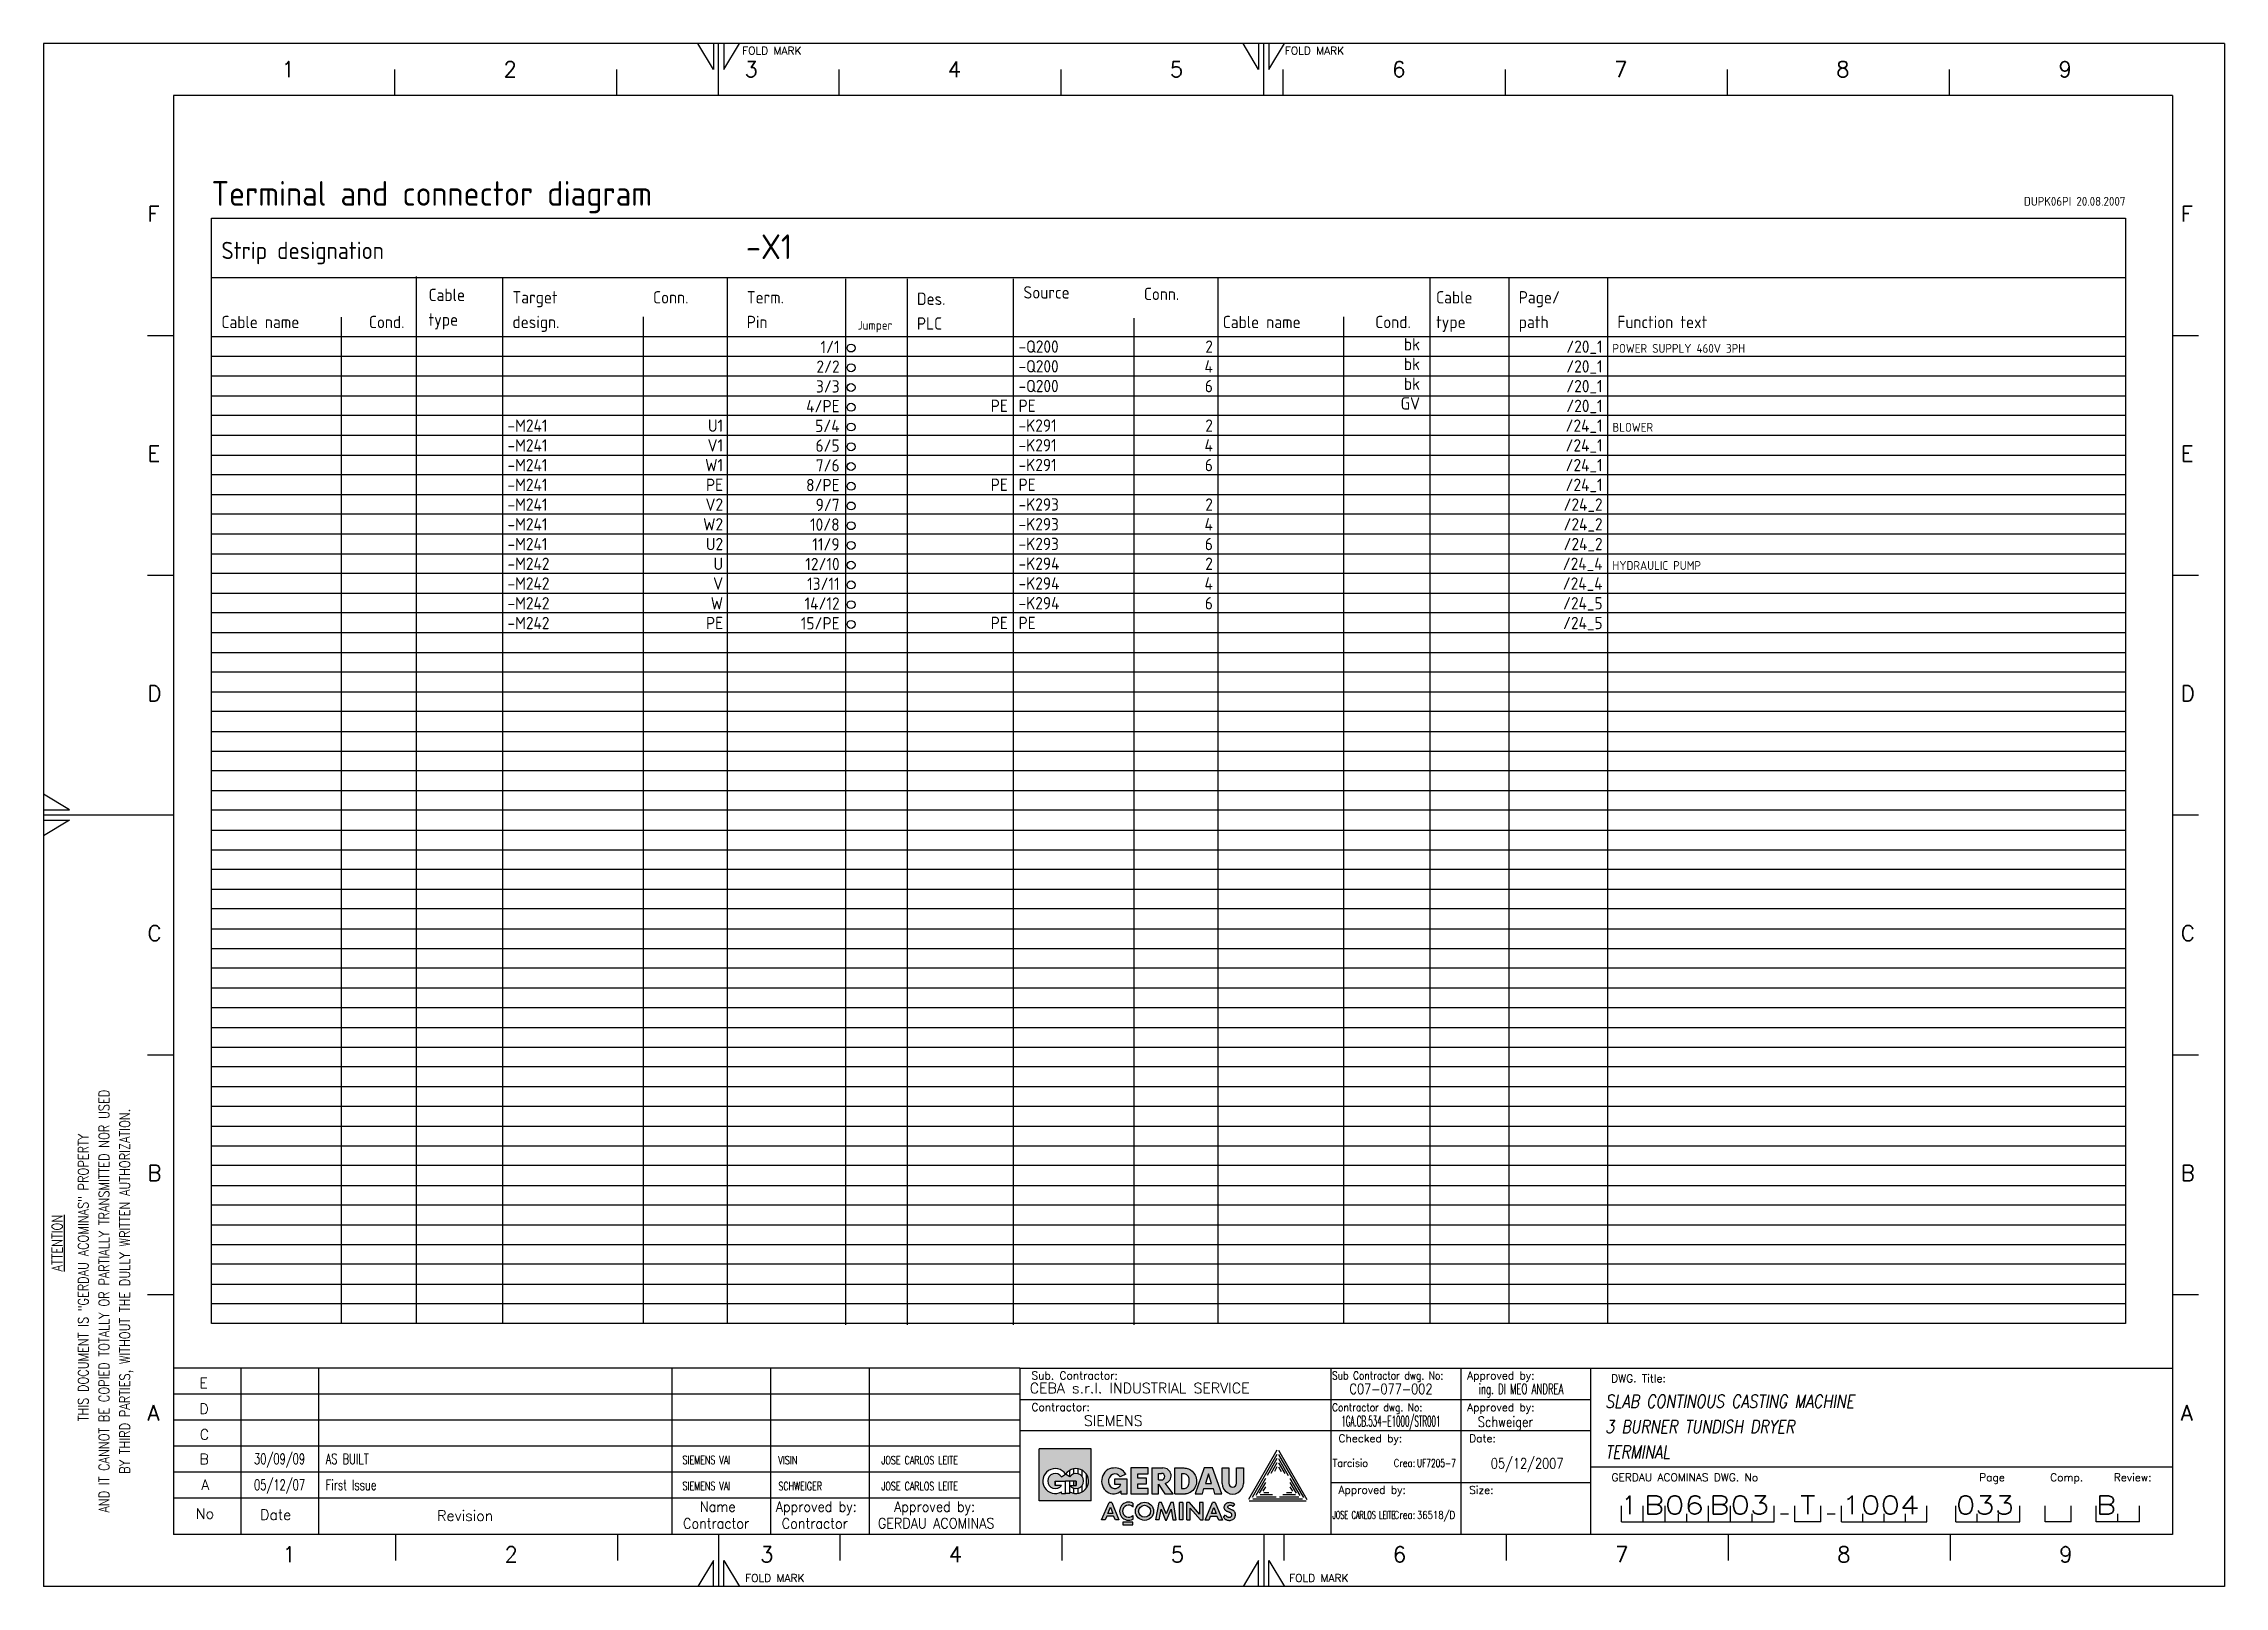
# Model space of a CAD drawing. Extents: x 520 to 940, y 6 to 303.
import ezdxf
from ezdxf.enums import TextEntityAlignment as Align

# ---------------------------------------------------------------- set-up
doc = ezdxf.new("R2010")
doc.units = 0
doc.header["$LTSCALE"] = 25
doc.header["$MEASUREMENT"] = 0
doc.linetypes.add('EPLANLINE7', pattern=[0])
doc.layers.get('0').update_dxf_attribs({"linetype": 'CONTINUOUS'})
for name, color, linetype in [('BORDO', 1, 'CONTINUOUS'), ('FORM_1', 7, 'CONTINUOUS'), ('FORM_2', 4, 'CONTINUOUS'), ('FORM_3', 6, 'CONTINUOUS'), ('FORM_4', 1, 'CONTINUOUS'), ('SIMBOLO', 4, 'CONTINUOUS'), ('TESTO', 5, 'CONTINUOUS')]:
    doc.layers.add(name, color=color, linetype=linetype)
doc.styles.add('ROMANS', font='romans.shx', dxfattribs={"width": 0.7, "oblique": 10, "height": 4})
doc.styles.get("Standard").update_dxf_attribs({"font": 'isocp.shx'})

# ---------------------------------------------------------------- blocks, each defined once
blk = doc.blocks.new('Format A3')
at = {"layer": 'FORM_1'}
h = blk.add_hatch(color=256, dxfattribs=at)
edge = h.paths.add_edge_path()
edge.add_line((217.87, 22.79), (217.87, 17.78))
edge.add_line((217.87, 17.78), (219.92, 17.78))
edge.add_spline(control_points=[(219.92, 17.78), (220.24, 17.85), (220.98, 18), (221.84, 18.93), (222.13, 20.2), (221.81, 21.63), (220.8, 22.71), (219.89, 22.77), (219.58, 22.79)], knot_values=[0, 0, 0, 0, 0.968333, 2.238245, 3.514092, 4.752916, 6.526982, 7.43734, 7.43734, 7.43734, 7.43734], degree=3, periodic=0)
edge.add_line((219.58, 22.79), (217.87, 22.79))
edge = h.paths.add_edge_path(flags=16)
edge.add_spline(control_points=[(219.59, 21.67), (219.7, 21.66), (220.06, 21.63), (220.6, 21.16), (220.68, 20.32), (220.63, 19.48), (220.1, 18.85), (219.69, 18.84), (219.58, 18.84)], knot_values=[0, 0, 0, 0, 0.326882, 1.089251, 1.872602, 2.763575, 3.625522, 3.966209, 3.966209, 3.966209, 3.966209], degree=3, periodic=0)
edge.add_line((219.58, 18.84), (219.17, 18.84))
edge.add_line((219.17, 18.84), (219.17, 21.67))
edge.add_line((219.17, 21.67), (219.59, 21.67))
h.paths.add_polyline_path([(223.55, 22.79), (221.81, 17.78), (223.19, 17.78), (223.48, 18.84), (225.23, 18.84), (225.54, 17.78), (226.94, 17.78), (225.11, 22.79)])
h.paths.add_polyline_path([(224.33, 21.67), (224.94, 19.81), (223.79, 19.81)], flags=16)
h.paths.add_polyline_path([(228.25, 22.79), (226.96, 22.79), (226.97, 19.8, 0.995265), (231.07, 19.81), (231.07, 22.79), (229.77, 22.79), (229.77, 19.87, -1), (228.25, 19.87)])
h.paths.add_polyline_path([(215.57, 22.79), (213.43, 22.79), (213.43, 17.78), (214.72, 17.78), (214.72, 19.66), (215.93, 17.78), (217.52, 17.78), (216.02, 19.84, 0.906396)])
h.paths.add_polyline_path([(215.29, 20.49), (214.72, 20.5), (214.72, 21.75), (215.31, 21.75, -1.017604)], flags=16)
h.paths.add_polyline_path([(209.42, 22.79), (209.42, 17.78), (212.73, 17.78), (212.73, 18.83), (210.73, 18.83), (210.73, 19.76), (212.41, 19.76), (212.41, 20.8), (210.73, 20.8), (210.73, 21.67), (212.73, 21.67), (212.73, 22.79)])
edge = h.paths.add_edge_path()
edge.add_ellipse((206.05, 20.28), major_axis=(0, -2.49), ratio=0.91559, start_angle=180.5657, end_angle=401.2517)
edge.add_line((207.56, 18.41), (207.56, 17.78))
edge.add_line((207.56, 17.78), (208.68, 17.78))
edge.add_line((208.68, 17.78), (208.68, 20.66))
edge.add_line((208.68, 20.66), (206.26, 20.66))
edge.add_line((206.26, 20.66), (206.26, 19.69))
edge.add_line((206.26, 19.69), (207.49, 19.69))
edge.add_ellipse((206.34, 20.25), major_axis=(0, -1.41), ratio=0.88785, start_angle=126.9107, end_angle=426.8029, ccw=False)
edge.add_line((207.34, 21.09), (208.41, 21.6))
edge.add_arc((206.36, 20.45), 2.34, 29.2872, 98.191)
h.paths.add_polyline_path([(205.74, 16.12), (205.19, 16.12), (203.77, 12.78), (204.46, 12.78), (204.76, 13.48), (206.07, 13.48), (206.44, 12.78), (207.11, 12.79)])
h.paths.add_polyline_path([(205.46, 15.22), (205.93, 14.01), (204.97, 14.01)], flags=16)
h.paths.add_polyline_path([(209.78, 12.92), (209.78, 13.66, -2.423597), (209.78, 15.28), (209.78, 16.02, 1.652966)])
h.paths.add_polyline_path([(210.29, 14.45, 1), (213.8, 14.45, 1)])
h.paths.add_polyline_path([(213.19, 14.45, -1), (210.89, 14.45, -1)], flags=16)
h.paths.add_polyline_path([(215.31, 16.12), (214.82, 16.12), (214.22, 12.78), (214.87, 12.78), (215.21, 14.84), (216.1, 12.73), (216.28, 12.73), (217.19, 14.84), (217.49, 12.78), (218.15, 12.78), (217.6, 16.12), (217.12, 16.12), (216.2, 13.99)])
h.paths.add_polyline_path([(219.4, 16.12), (218.75, 16.12), (218.75, 12.78), (219.4, 12.78)])
h.paths.add_polyline_path([(220.16, 12.78), (220.81, 12.78), (220.81, 15.04), (222.79, 12.78), (223.3, 12.78), (223.3, 16.12), (222.65, 16.12), (222.65, 13.88), (220.68, 16.12), (220.16, 16.12)])
h.paths.add_polyline_path([(225.66, 16.12), (225.13, 16.12), (223.7, 12.77), (224.39, 12.77), (224.69, 13.47), (226, 13.47), (226.37, 12.77), (227.04, 12.77)])
h.paths.add_polyline_path([(225.39, 15.2), (225.86, 14), (224.9, 14)], flags=16)
edge = h.paths.add_edge_path()
edge.add_spline(control_points=[(229.42, 15.81), (229.38, 15.84), (229.32, 15.89), (229.21, 15.96), (229.1, 16.02), (228.95, 16.09), (228.79, 16.14), (228.58, 16.18), (228.37, 16.18), (228.14, 16.15), (227.97, 16.08), (227.8, 16), (227.66, 15.88), (227.54, 15.75), (227.47, 15.59), (227.4, 15.42), (227.39, 15.24), (227.4, 15.04), (227.44, 14.85), (227.57, 14.66), (227.73, 14.54), (227.92, 14.42), (228.08, 14.35), (228.25, 14.29), (228.42, 14.23), (228.59, 14.16), (228.73, 14.07), (228.81, 13.98), (228.85, 13.89), (228.87, 13.78), (228.86, 13.67), (228.81, 13.54), (228.72, 13.42), (228.56, 13.32), (228.37, 13.29), (228.2, 13.3), (228.07, 13.34), (227.98, 13.38), (227.9, 13.44), (227.81, 13.5), (227.72, 13.6), (227.68, 13.69), (227.64, 13.74)], knot_values=[0, 0, 0, 0, 0.129897, 0.252239, 0.381983, 0.506097, 0.749316, 0.87783, 1.167741, 1.365595, 1.552935, 1.738999, 1.918105, 2.09238, 2.269928, 2.449255, 2.632957, 2.790606, 3.065835, 3.193419, 3.483878, 3.653535, 3.853782, 4.021202, 4.182707, 4.402789, 4.570564, 4.668988, 4.759204, 4.855589, 5.007336, 5.095097, 5.270281, 5.443299, 5.63607, 5.844858, 5.950481, 6.046454, 6.146081, 6.249423, 6.351995, 6.544354, 6.544354, 6.544354, 6.544354], degree=3, periodic=0)
edge.add_line((227.64, 13.74), (227.22, 13.33))
edge.add_spline(control_points=[(227.22, 13.33), (227.25, 13.3), (227.3, 13.21), (227.44, 13.06), (227.61, 12.91), (227.84, 12.8), (228.04, 12.73), (228.25, 12.7), (228.44, 12.69), (228.72, 12.72), (228.99, 12.82), (229.25, 13.03), (229.41, 13.25), (229.53, 13.57), (229.55, 13.89), (229.48, 14.23), (229.32, 14.44), (229.15, 14.58), (228.98, 14.67), (228.78, 14.76), (228.59, 14.83), (228.39, 14.91), (228.2, 15), (228.05, 15.18), (228.07, 15.39), (228.2, 15.54), (228.35, 15.61), (228.48, 15.63), (228.66, 15.63), (228.84, 15.57), (228.98, 15.46), (229.05, 15.4), (229.08, 15.37)], knot_values=[0, 0, 0, 0, 0.131114, 0.305389, 0.623258, 0.772631, 1.083491, 1.243018, 1.425854, 1.654083, 2.072988, 2.274716, 2.662927, 2.870188, 3.280959, 3.591243, 3.888658, 4.0589, 4.248032, 4.476436, 4.699919, 4.85554, 5.137678, 5.317889, 5.513624, 5.728226, 5.888869, 5.979085, 6.142909, 6.403998, 6.552706, 6.676571, 6.676571, 6.676571, 6.676571], degree=3, periodic=0)
edge.add_line((229.08, 15.37), (229.42, 15.81))
h.paths.add_polyline_path([(207.88, 12.33), (207.88, 11.83), (209.78, 11.83), (209.79, 12.33)])
h.paths.add_polyline_path([(201.77, 26.45), (191.77, 26.45), (191.77, 16.45), (201.77, 16.45)])
h.paths.add_polyline_path([(197.64, 18.19), (197.64, 17.87), (196.84, 17.87), (196.04, 17.87), (196.04, 18.19, -2.312045), (196.84, 21.6, -2.312045)], flags=16)
h.paths.add_polyline_path([(197.64, 19.43), (198.44, 19.43), (198.44, 20.27), (196.84, 20.27), (194.84, 20.27), (194.84, 19.43), (196.04, 19.43, -3.248328), (196.05, 21.08), (196.84, 21.6), (197.62, 21.08, -3.248328)], flags=0)
for p, q in [((0, 297), (0, 0)), ((420, 297), (0, 297)), ((129, 292), (126, 297)), ((129, 297), (129, 292)), ((130, 287), (130, 297)), ((131, 297), (131, 292)), ((131, 292), (134, 297)), ((234, 292), (231, 297)), ((234, 297), (234, 292)), ((235, 287), (235, 297)), ((236, 292), (239, 297)), ((236, 297), (236, 292)), ((420, 297), (420, 0)), ((67.59, 292), (67.59, 287)), ((110.37, 292), (110.37, 287)), ((153.15, 292), (153.15, 287)), ((195.93, 292), (195.93, 287)), ((238.7, 292), (238.7, 287)), ((281.48, 292), (281.48, 287)), ((324.26, 292), (324.26, 287)), ((367.03, 292), (367.03, 287)), ((20, 240.83), (25, 240.83)), ((410, 240.83), (415, 240.83)), ((20, 194.66), (25, 194.66)), ((410, 194.66), (415, 194.66)), ((5, 149.5), (0, 152.5)), ((0, 149.5), (5, 149.5)), ((0, 148.5), (25, 148.5)), ((0, 147.5), (5, 147.5)), ((5, 147.5), (0, 144.5)), ((410, 148.5), (415, 148.5)), ((20, 102.33), (25, 102.33)), ((410, 102.33), (415, 102.33)), ((20, 56.17), (25, 56.17)), ((410, 56.17), (415, 56.17)), ((37.97, 42), (37.97, 17)), ((52.97, 42), (52.97, 17)), ((120.99, 42), (120.99, 17)), ((140, 42), (140, 17)), ((248, 30), (248, 42)), ((273, 10), (273, 42)), ((159.01, 42), (159.01, 17)), ((188.01, 37), (25, 37)), ((188.01, 36), (298, 36)), ((188.01, 32), (25, 32)), ((188.01, 27), (25, 27)), ((191.77, 16.45), (191.77, 26.45)), ((201.77, 26.45), (191.77, 26.45)), ((201.77, 16.45), (201.77, 26.45)), ((237.53, 26.19), (232.06, 16.71)), ((237.53, 25.39), (232.76, 17.12)), ((237.83, 26.19), (243.31, 16.71)), ((237.83, 25.39), (242.62, 17.11)), ((188.01, 22), (25, 22)), ((196.04, 21.07), (196.84, 21.6)), ((197.64, 21.07), (196.84, 21.6)), ((197.64, 21.07), (197.64, 22.35)), ((198.44, 21.68), (198.44, 22.64)), ((199.24, 21.68), (199.24, 22.64)), ((200.04, 21.11), (200.04, 22.35)), ((200.84, 18.94), (200.84, 21.6)), ((208.41, 21.6), (207.34, 21.09)), ((209.42, 22.79), (209.42, 17.78)), ((212.73, 22.79), (209.42, 22.79)), ((210.73, 20.8), (210.73, 21.67)), ((210.73, 21.67), (212.73, 21.67)), ((212.73, 21.67), (212.73, 22.79)), ((213.43, 22.79), (213.43, 17.78)), ((213.43, 22.79), (215.57, 22.79)), ((214.72, 20.5), (214.72, 21.75)), ((214.72, 21.75), (215.31, 21.75)), ((217.87, 17.78), (217.87, 22.79)), ((217.87, 22.79), (219.58, 22.79)), ((223.55, 22.79), (221.81, 17.78)), ((225.11, 22.79), (223.55, 22.79)), ((224.33, 21.67), (223.79, 19.81)), ((224.94, 19.81), (224.33, 21.67)), ((226.94, 17.78), (225.11, 22.79)), ((226.97, 19.83), (226.96, 22.79)), ((226.96, 22.79), (228.25, 22.79)), ((228.25, 22.79), (228.25, 19.87)), ((229.77, 19.87), (229.77, 22.79)), ((229.77, 22.79), (231.07, 22.79)), ((231.07, 22.79), (231.07, 19.81)), ((237.53, 24.59), (235.65, 21.33)), ((237.53, 23.79), (236.34, 21.73)), ((237.53, 22.99), (237.04, 22.13)), ((237.83, 24.59), (239.72, 21.33)), ((237.83, 23.79), (239.03, 21.73)), ((237.83, 22.99), (238.33, 22.13)), ((298, 23), (410, 23)), ((194.84, 20.27), (196.84, 20.27)), ((194.84, 20.27), (196.84, 20.27)), ((194.84, 19.43), (194.84, 20.27)), ((194.84, 20.27), (194.84, 19.43)), ((196.04, 19.43), (194.84, 19.43)), ((196.04, 17.87), (196.04, 18.19)), ((196.04, 17.87), (196.84, 17.87)), ((196.84, 17.87), (196.84, 20.27)), ((198.84, 20.27), (196.84, 20.27)), ((198.84, 20.27), (196.84, 20.27)), ((197.64, 17.87), (196.84, 17.87)), ((197.64, 17.87), (197.64, 20.27)), ((197.64, 19.43), (198.84, 19.43)), ((197.64, 17.87), (197.64, 18.19)), ((198.44, 19.43), (198.44, 20.27)), ((198.44, 17.9), (198.44, 18.86)), ((198.84, 20.27), (198.84, 19.43)), ((198.84, 19.43), (198.84, 20.27)), ((199.24, 17.9), (199.24, 18.86)), ((200.04, 18.19), (200.04, 19.43)), ((208.68, 20.66), (206.26, 20.66)), ((206.26, 20.66), (206.26, 19.69)), ((206.26, 19.69), (207.49, 19.69)), ((207.56, 17.78), (207.56, 18.41)), ((207.56, 17.78), (208.68, 17.78)), ((208.68, 17.78), (208.68, 20.66)), ((209.42, 17.78), (212.73, 17.78)), ((212.41, 20.8), (210.73, 20.8)), ((210.73, 18.83), (210.73, 19.76)), ((210.73, 19.76), (212.41, 19.76)), ((212.73, 18.83), (210.73, 18.83)), ((212.41, 19.76), (212.41, 20.8)), ((212.73, 17.78), (212.73, 18.83)), ((213.43, 17.78), (214.72, 17.78)), ((214.72, 20.5), (215.31, 20.49)), ((214.72, 19.66), (215.93, 17.78)), ((214.72, 17.78), (214.72, 19.66)), ((215.93, 17.78), (217.52, 17.78)), ((217.52, 17.78), (216.02, 19.84)), ((217.87, 17.78), (219.92, 17.78)), ((221.81, 17.78), (223.19, 17.78)), ((223.19, 17.78), (223.48, 18.84)), ((223.48, 18.84), (225.23, 18.84)), ((223.79, 19.81), (224.94, 19.81)), ((225.23, 18.84), (225.54, 17.78)), ((225.54, 17.78), (226.94, 17.78)), ((232.9, 16.85), (242.47, 16.85)), ((235.33, 20.78), (233.45, 17.52)), ((233.6, 17.25), (237.37, 17.25)), ((235.33, 19.98), (234.14, 17.92)), ((234.29, 17.65), (236.67, 17.65)), ((235.33, 19.18), (234.84, 18.32)), ((234.98, 18.05), (235.98, 18.05)), ((238, 17.25), (241.77, 17.25)), ((238.7, 17.65), (241.08, 17.65)), ((239.39, 18.05), (240.39, 18.05)), ((240.04, 20.78), (241.92, 17.51)), ((240.04, 19.98), (241.23, 17.91)), ((240.04, 19.18), (240.54, 18.31)), ((248, 20), (298, 20)), ((201.77, 16.45), (191.77, 16.45)), ((203.77, 12.78), (205.19, 16.12)), ((204.46, 12.78), (203.77, 12.78)), ((204.76, 13.48), (204.46, 12.78)), ((206.07, 13.48), (204.76, 13.48)), ((204.97, 14.01), (205.46, 15.22)), ((205.93, 14.01), (204.97, 14.01)), ((205.74, 16.12), (205.19, 16.12)), ((205.46, 15.22), (205.93, 14.01)), ((205.74, 16.12), (207.11, 12.79)), ((206.44, 12.78), (206.07, 13.48)), ((207.11, 12.79), (206.44, 12.78)), ((209.78, 16.02), (209.78, 15.23)), ((209.78, 13.66), (209.78, 12.9)), ((214.22, 12.78), (214.82, 16.12)), ((214.87, 12.78), (214.22, 12.78)), ((215.31, 16.12), (214.82, 16.12)), ((214.87, 12.78), (215.21, 14.84)), ((215.21, 14.84), (216.1, 12.73)), ((216.2, 13.99), (215.31, 16.12)), ((216.1, 12.73), (216.28, 12.73)), ((217.12, 16.12), (216.2, 13.99)), ((216.28, 12.73), (217.19, 14.84)), ((217.6, 16.12), (217.12, 16.12)), ((217.19, 14.84), (217.49, 12.78)), ((217.49, 12.78), (218.15, 12.78)), ((218.15, 12.78), (217.6, 16.12)), ((218.75, 12.78), (218.75, 16.12)), ((219.4, 16.12), (218.75, 16.12)), ((219.4, 12.78), (218.75, 12.78)), ((219.4, 16.12), (219.4, 12.78)), ((220.16, 12.79), (220.16, 16.12)), ((220.68, 16.12), (220.16, 16.12)), ((220.16, 12.78), (220.81, 12.78)), ((222.65, 13.88), (220.68, 16.12)), ((220.81, 15.04), (222.79, 12.78)), ((220.81, 12.78), (220.81, 15.04)), ((222.65, 16.12), (222.65, 13.88)), ((223.3, 16.12), (222.65, 16.12)), ((222.79, 12.78), (223.3, 12.78)), ((223.3, 12.78), (223.3, 16.12)), ((223.7, 12.77), (225.13, 16.12)), ((224.39, 12.77), (223.7, 12.77)), ((224.69, 13.47), (224.39, 12.77)), ((226, 13.47), (224.69, 13.47)), ((224.9, 14), (225.39, 15.2)), ((225.86, 14), (224.9, 14)), ((225.66, 16.12), (225.13, 16.12)), ((225.39, 15.2), (225.86, 14)), ((225.66, 16.12), (227.04, 12.77)), ((226.37, 12.77), (226, 13.47)), ((227.04, 12.77), (226.37, 12.77)), ((227.22, 13.33), (227.64, 13.74)), ((229.08, 15.36), (229.42, 15.81)), ((232.21, 16.45), (243.16, 16.45)), ((67.78, 10), (67.78, 5)), ((110.55, 10), (110.55, 5)), ((130, 10), (130, 0)), ((153.33, 10), (153.33, 5)), ((196.11, 10), (196.11, 5)), ((207.88, 12.33), (207.88, 11.83)), ((209.79, 12.33), (207.88, 12.33)), ((207.88, 11.83), (209.78, 11.83)), ((209.78, 11.83), (209.79, 12.33)), ((235, 10), (235, 0)), ((238.89, 10), (238.89, 5)), ((281.66, 10), (281.66, 5)), ((324.44, 10), (324.44, 5)), ((367.22, 10), (367.22, 5)), ((129, 5), (126, 0)), ((129, 0), (129, 5)), ((131, 0), (131, 5)), ((131, 5), (134, 0)), ((234, 5), (231, 0)), ((234, 0), (234, 5)), ((236, 5), (239, 0)), ((236, 0), (236, 5)), ((420, 0), (0, 0))]:
    blk.add_line(p, q, dxfattribs=at)
blk.add_lwpolyline([(219.59, 21.67), (219.17, 21.67), (219.17, 18.84), (219.58, 18.84)], dxfattribs=at)
for radius in [1.75, 1.15]:
    blk.add_circle((212.04, 14.45), radius, dxfattribs=at)
for centre, radius, start, end in [((194.84, 20.27), 2.4, 33.5573, 300), ((194.84, 20.27), 1.46, 33.5573, 325.1132), ((198.84, 20.27), 2.4, 240, 146.4427), ((198.84, 20.27), 1.46, 214.8868, 146.4427), ((206.36, 20.45), 2.34, 29.2872, 98.191), ((215.31, 21.12), 0.633, 270, 90), ((215.65, 21.29), 1.5, 284.2434, 92.9996), ((229.02, 19.82), 2.05, 179.8525, 0.1475), ((229.01, 19.87), 0.761, 180, 0), ((208.97, 14.47), 1.75, 62.3456, 297.6544), ((208.97, 14.47), 1.15, 44.8431, 315.1569)]:
    blk.add_arc(centre, radius, start, end, dxfattribs=at)
for centre, major_axis, ratio, start_param, end_param in [((206.05, 20.28), (0, -2.49), 0.91559, 3.151467, 7.003163), ((206.34, 20.25), (0, -1.41), 0.88785, 2.21501, 7.449115)]:
    blk.add_ellipse(centre, major_axis=major_axis, ratio=ratio, start_param=start_param, end_param=end_param, dxfattribs=at)
for points in [[(219.58, 22.79), (220.48, 22.65), (221.76, 21.42), (222.04, 20.21), (221.73, 18.97), (220.84, 18.07), (219.92, 17.78)], [(219.58, 18.84), (219.91, 18.87), (220.52, 19.48), (220.66, 20.37), (220.5, 21.13), (219.91, 21.62), (219.59, 21.67)], [(227.22, 13.33), (227.3, 13.23), (227.41, 13.09), (227.66, 12.89), (227.79, 12.82), (228.09, 12.73), (228.24, 12.7), (228.43, 12.7), (228.65, 12.72), (229.04, 12.87), (229.2, 13), (229.43, 13.31), (229.5, 13.51), (229.53, 13.92), (229.46, 14.22), (229.28, 14.46), (229.15, 14.57), (228.99, 14.66), (228.78, 14.76), (228.57, 14.84), (228.43, 14.9), (228.18, 15.03), (228.07, 15.18), (228.09, 15.37), (228.22, 15.54), (228.37, 15.61), (228.46, 15.63), (228.62, 15.63), (228.87, 15.54), (228.99, 15.45), (229.08, 15.37)], [(227.64, 13.74), (227.75, 13.58), (227.81, 13.5), (227.9, 13.44), (227.98, 13.38), (228.07, 13.35), (228.17, 13.31), (228.38, 13.3), (228.56, 13.33), (228.71, 13.43), (228.82, 13.57), (228.85, 13.65), (228.86, 13.8), (228.84, 13.89), (228.8, 13.98), (228.74, 14.05), (228.6, 14.15), (228.4, 14.23), (228.25, 14.29), (228.09, 14.35), (227.91, 14.43), (227.76, 14.52), (227.54, 14.71), (227.47, 14.81), (227.4, 15.08), (227.39, 15.24), (227.41, 15.42), (227.47, 15.59), (227.55, 15.75), (227.66, 15.88), (227.8, 15.99), (227.97, 16.08), (228.14, 16.14), (228.34, 16.17), (228.63, 16.17), (228.75, 16.14), (228.99, 16.07), (229.1, 16.02), (229.21, 15.96), (229.31, 15.89), (229.42, 15.81)]]:
    blk.add_spline(points, degree=3, dxfattribs=at)
at = {"layer": 'FORM_3'}
for p, q in [((25, 287), (25, 10)), ((410, 287), (25, 287)), ((410, 287), (410, 10)), ((410, 10), (25, 10))]:
    blk.add_line(p, q, dxfattribs=at)
at = {"layer": 'FORM_4'}
for p, q in [((188.01, 42), (25, 42)), ((188.01, 42), (188.01, 10)), ((188.01, 42), (410, 42)), ((298, 10), (298, 42)), ((188.01, 30), (298, 30)), ((248, 10), (248, 30)), ((188.01, 17), (25, 17)), ((37.97, 17), (37.97, 10)), ((52.97, 17), (52.97, 10)), ((120.99, 17), (120.99, 10)), ((140, 17), (140, 10)), ((159.01, 17), (159.01, 10)), ((303.88, 12.42), (303.88, 15.51)), ((308.08, 12.42), (308.08, 15.51)), ((312.28, 12.42), (312.28, 15.51)), ((316.48, 12.42), (316.48, 13.97)), ((316.48, 12.42), (316.48, 13.97)), ((320.68, 12.42), (320.68, 15.51)), ((324.88, 12.42), (324.88, 15.51)), ((329.08, 12.42), (329.08, 13.97)), ((333.28, 12.42), (333.28, 15.51)), ((334.53, 13.97), (336.06, 13.97)), ((337.28, 12.42), (337.28, 15.51)), ((342.28, 12.42), (342.28, 15.51)), ((343.53, 13.97), (345.03, 13.97)), ((346.28, 12.42), (346.28, 15.51)), ((346.28, 12.42), (346.28, 13.97)), ((350.38, 12.42), (350.38, 13.97)), ((354.48, 12.42), (354.48, 13.97)), ((358.58, 12.42), (358.58, 13.97)), ((362.68, 12.42), (362.68, 15.51)), ((368.28, 12.42), (368.28, 15.51)), ((372.38, 12.42), (372.38, 13.97)), ((376.48, 12.42), (376.48, 13.97)), ((380.58, 12.42), (380.58, 15.51)), ((385.48, 12.42), (385.48, 15.51)), ((390.48, 12.42), (390.48, 15.51)), ((395.28, 12.42), (395.28, 15.51)), ((399.48, 12.42), (399.48, 13.97)), ((403.68, 12.42), (403.68, 15.51)), ((303.88, 12.42), (333.28, 12.42)), ((342.28, 12.42), (337.28, 12.42)), ((346.28, 12.42), (362.68, 12.42)), ((368.28, 12.42), (380.58, 12.42)), ((390.48, 12.42), (385.48, 12.42)), ((399.13, 12.42), (395.28, 12.42)), ((403.68, 12.42), (399.13, 12.42))]:
    blk.add_line(p, q, dxfattribs=at)
at = {"layer": 'FORM_1', "style": 'ROMANS'}
for p in [(134.55, 294.88), (239.05, 294.88), (135.13, 0.84), (239.88, 0.84)]:
    blk.add_text('FOLD MARK', height=1.5, dxfattribs=at).set_placement(p)
at = {"layer": 'FORM_2', "style": 'ROMANS', "width": 0.8}
for s, p in [('AND IT CANNOT BE COPIED TOTALLY OR PARTIALLY TRANSMITTED NOR USED', (12.63, 14.2)), ('BY THIRD PARTIES, WITHOUT THE DULLY WRITTEN AUTHORIZATION.', (16.63, 21.66)), ('THIS DOCUMENT IS "GERDAU ACOMINAS" PROPERTY', (8.63, 31.78)), ('%%UATTENTION', (3.61, 60.63))]:
    blk.add_text(s, height=2, rotation=90, dxfattribs=at).set_placement(p)
at = {"layer": 'FORM_2', "style": 'ROMANS'}
for s, height, p in [('E', 2, (30, 38.12)), ('Sub. Contractor:', 1.5, (190.24, 39.84)), ('Approved by:', 1.5, (274.17, 39.84)), ('DWG. Title:', 1.5, (301.92, 39.27)), ('D', 2, (30, 33.18)), ('Contractor:', 1.5, (190.24, 33.75)), ('Approved by:', 1.5, (274.17, 33.72)), ('C', 2, (30.07, 28.24)), ('B', 2, (30.02, 23.5)), ('Checked by:', 1.5, (249.38, 27.74)), ('Date:', 1.5, (274.53, 27.74)), ('GERDAU ACOMINAS DWG. No', 1.5, (301.96, 20.23)), ('Page', 1.5, (372.75, 20.23)), ('Comp.', 1.5, (386.46, 20.23)), ('Review:', 1.5, (398.72, 20.23)), ('A', 2, (30.36, 18.57)), ('Approved by:', 1.5, (249.38, 17.83)), ('Size:', 1.5, (274.53, 17.79)), ('No', 2, (29.31, 13.01)), ('Date', 2, (41.68, 12.8)), ('Revision', 2, (75.79, 12.6))]:
    blk.add_text(s, height=height, dxfattribs=at).set_placement(p)
for s, height, width, p in [('Sub Contractor dwg. No:', 1.5, 0.85, (248.15, 39.84)), ('Contractor dwg. No:', 1.5, 0.85, (248.15, 33.72)), ('Crea:', 1.5, 0.8, (260.02, 23)), ('Contractor ', 2, 0.9, (123.16, 11.12)), ('Name', 2, 0.9, (126.4, 14.35)), ('Approved by:', 2, 0.9, (141.02, 14.35)), ('Contractor ', 2, 0.9, (142.17, 11.12)), ('GERDAU ACOMINAS', 2, 0.9, (160.68, 11.14)), ('Approved by:', 2, 0.9, (163.81, 14.35)), ('Crea:', 1.5, 0.8, (260.02, 13))]:
    blk.add_text(s, height=height, dxfattribs=dict(at, width=width)).set_placement(p)
at = {"layer": 'FORM_2', "style": 'ROMANS', "flags": 4}
for tag, p in [('21', (189.91, 37.18)), ('18', (189.91, 30.89))]:
    blk.add_attdef(tag, p, '', height=2, dxfattribs=at)
at = {"layer": 'FORM_2', "color": 4, "style": 'ROMANS', "width": 0.8, "flags": 4}
for tag, p in [('22', (251.5, 37)), ('19', (251.5, 30.8)), ('24', (278.73, 22.67))]:
    blk.add_attdef(tag, p, '', height=2, dxfattribs=at)
at = {"layer": 'FORM_2', "style": 'ROMANS', "flags": 4}
for tag, p, height, width in [('23', (276.41, 37.01), 2, 0.8), ('20', (276.22, 30.68), 2, 0.8), ('14', (248.25, 23), 1.5, 0.9), ('15', (264.49, 22.98), 1.5, 0.8), ('16', (248.25, 13), 1.5, 0.9), ('17', (264.49, 12.98), 1.5, 0.8)]:
    blk.add_attdef(tag, p, '', height=height, dxfattribs=dict(at, width=width))
at = {"layer": 'FORM_4', "style": 'ROMANS'}
for s, p in [('1', (45.81, 290.56)), ('2', (88.59, 290.56)), ('3', (135, 290.56)), ('4', (174.14, 290.56)), ('5', (216.92, 290.56)), ('6', (259.7, 290.56)), ('7', (302.47, 290.56)), ('8', (345.25, 290.56)), ('9', (388.03, 290.56)), ('F', (20.01, 262.73)), ('F', (411.64, 262.73)), ('E', (20.01, 216.57)), ('E', (411.64, 216.57)), ('D', (20.01, 170.4)), ('D', (411.64, 170.4)), ('C', (20.01, 124.24)), ('C', (411.64, 124.24)), ('B', (20.01, 78.07)), ('B', (411.64, 78.07)), ('A', (20.01, 31.9)), ('A', (411.64, 31.9)), ('1', (45.99, 4.65)), ('2', (88.77, 4.65)), ('3', (137.98, 4.65)), ('4', (174.32, 4.65)), ('5', (217.1, 4.65)), ('6', (259.88, 4.65)), ('7', (302.66, 4.65)), ('8', (345.43, 4.65)), ('9', (388.21, 4.65))]:
    blk.add_text(s, height=3, dxfattribs=at).set_placement(p)
at = {"layer": 'FORM_4', "color": 1, "style": 'ROMANS', "oblique": 10, "width": 0.8, "flags": 4}
for tag, p in [('11', (300.77, 34.39)), ('12', (300.77, 29.5)), ('13', (300.77, 24.62))]:
    blk.add_attdef(tag, p, '', height=2.5, dxfattribs=at)
at = {"layer": 'FORM_4', "color": 1, "style": 'ROMANS', "flags": 2}
blk.add_attdef('25', (279.66, 12.25), '', height=5, dxfattribs=at)
at = {"layer": 'FORM_4', "style": 'ROMANS', "width": 1.25, "flags": 4}
for tag, p in [('1', (303.88, 13.92)), ('3', (312.28, 13.92)), ('5', (324.88, 13.92)), ('7', (346.28, 13.92)), ('10', (395.28, 13.92))]:
    blk.add_attdef(tag, p, '', height=3.5, dxfattribs=at)
for tag, p in [('2', (310.18, 13.92)), ('4', (322.78, 13.92)), ('6', (339.78, 13.92)), ('9', (387.98, 13.92))]:
    blk.add_attdef(tag, text='', height=3.5, dxfattribs=at).set_placement(p, align=Align.CENTER)
at = {"layer": 'FORM_4', "color": 1, "style": 'ROMANS', "width": 1.25, "flags": 4}
blk.add_attdef('8', (368.28, 13.92), '', height=3.5, dxfattribs=at)

msp = doc.modelspace()

# ---------------------------------------------------------------- linework, layer by layer
at = {"layer": 'BORDO', "color": 4, "linetype": 'EPLANLINE7'}
for p, q in [((552.52, 269.86), (921.12, 269.86)), ((552.52, 57.06), (552.52, 269.86)), ((552.52, 269.86), (552.52, 269.86)), ((921.12, 269.86), (921.12, 57.06)), ((921.12, 57.06), (552.52, 57.06))]:
    msp.add_line(p, q, dxfattribs=at)
at = {"layer": 'BORDO', "color": 3, "linetype": 'EPLANLINE7'}
for p, q in [((552.52, 258.46), (921.12, 258.46)), ((591.95, 258.65), (591.95, 57.25)), ((608.57, 258.46), (608.57, 57.06)), ((686.47, 258.18), (686.47, 56.78)), ((706.9, 258.18), (706.9, 56.78)), ((746.32, 258.46), (746.32, 57.06)), ((787.17, 258.46), (787.17, 57.06)), ((802.37, 258.46), (802.37, 57.06)), ((821.37, 258.46), (821.37, 57.06)), ((552.52, 247.06), (921.12, 247.06)), ((552.52, 228.06), (921.12, 228.06)), ((552.52, 209.06), (921.12, 209.06)), ((552.52, 190.06), (921.12, 190.06)), ((552.52, 171.06), (921.12, 171.06)), ((552.52, 152.06), (921.12, 152.06)), ((552.52, 133.06), (921.12, 133.06)), ((552.52, 114.06), (921.12, 114.06)), ((552.52, 95.06), (921.12, 95.06)), ((552.52, 76.06), (921.12, 76.06))]:
    msp.add_line(p, q, dxfattribs=at)
at = {"layer": 'BORDO', "color": 5, "linetype": 'EPLANLINE7'}
for p, q in [((651.8, 258.46), (651.8, 57.06)), ((674.6, 258.18), (674.6, 56.78))]:
    msp.add_line(p, q, dxfattribs=at)
at = {"layer": 'BORDO', "color": 1, "linetype": 'EPLANLINE7'}
for p, q in [((577.46, 250.81), (577.46, 57.01)), ((635.65, 250.86), (635.65, 57.06)), ((730.17, 250.58), (730.17, 56.78)), ((770.55, 250.86), (770.55, 57.06)), ((552.52, 243.26), (921.12, 243.26)), ((921.12, 239.46), (552.52, 239.46)), ((552.52, 235.66), (921.12, 235.66)), ((921.12, 231.86), (552.52, 231.86)), ((552.52, 224.26), (921.12, 224.26)), ((921.12, 220.46), (552.52, 220.46)), ((552.52, 216.66), (921.12, 216.66)), ((921.12, 212.86), (552.52, 212.86)), ((552.52, 205.26), (921.12, 205.26)), ((921.12, 201.46), (552.52, 201.46)), ((552.52, 197.66), (921.12, 197.66)), ((921.12, 193.86), (552.52, 193.86)), ((552.52, 186.26), (921.12, 186.26)), ((921.12, 182.46), (552.52, 182.46)), ((552.52, 178.66), (921.12, 178.66)), ((921.12, 174.86), (552.52, 174.86)), ((552.52, 167.26), (921.12, 167.26)), ((921.12, 163.46), (552.52, 163.46)), ((552.52, 159.66), (921.12, 159.66)), ((921.12, 155.86), (552.52, 155.86)), ((552.52, 148.26), (921.12, 148.26)), ((921.12, 144.46), (552.52, 144.46)), ((552.52, 140.66), (921.12, 140.66)), ((921.12, 136.86), (552.52, 136.86)), ((552.52, 129.26), (921.12, 129.26)), ((921.12, 125.46), (552.52, 125.46)), ((552.52, 121.66), (921.12, 121.66)), ((921.12, 117.86), (552.52, 117.86)), ((552.52, 110.26), (921.12, 110.26)), ((921.12, 106.46), (552.52, 106.46)), ((552.52, 102.66), (921.12, 102.66)), ((921.12, 98.86), (552.52, 98.86)), ((552.52, 91.26), (921.12, 91.26)), ((921.12, 87.46), (552.52, 87.46)), ((552.52, 83.66), (921.12, 83.66)), ((921.12, 79.86), (552.52, 79.86)), ((552.52, 72.26), (921.12, 72.26)), ((921.12, 68.46), (552.52, 68.46)), ((552.52, 64.66), (921.12, 64.66)), ((921.12, 60.86), (552.52, 60.86))]:
    msp.add_line(p, q, dxfattribs=at)
at = {"layer": 'SIMBOLO', "color": 1, "linetype": 'EPLANLINE7'}
for centre in [(675.69, 244.85), (675.69, 241.05), (675.69, 237.25), (675.69, 233.45), (675.69, 229.65), (675.69, 225.85), (675.69, 222.05), (675.69, 218.25), (675.69, 214.45), (675.69, 210.65), (675.69, 206.85), (675.69, 203.05), (675.69, 199.25), (675.69, 195.45), (675.69, 191.65)]:
    msp.add_circle(centre, 0.76, dxfattribs=at)

# ---------------------------------------------------------------- block references
ref = msp.add_blockref('Format A3', (520.17, 6.46))
ref.add_attrib('1', '1', (824.05, 20.37), dxfattribs={"layer": 'FORM_4', "height": 3.5, "style": 'ROMANS'})
ref.add_attrib('2', 'B', dxfattribs={"layer": 'FORM_4', "height": 3.5, "style": 'ROMANS', "width": 1.25}).set_placement((830.35, 20.37), align=Align.CENTER)
ref.add_attrib('3', '06', (832.45, 20.37), dxfattribs={"layer": 'FORM_4', "height": 3.5, "style": 'ROMANS', "width": 1.25})
ref.add_attrib('4', 'B', dxfattribs={"layer": 'FORM_4', "height": 3.5, "style": 'ROMANS', "width": 1.25}).set_placement((842.95, 20.37), align=Align.CENTER)
ref.add_attrib('5', '03', (845.05, 20.37), dxfattribs={"layer": 'FORM_4', "height": 3.5, "style": 'ROMANS', "width": 1.25})
ref.add_attrib('6', 'T', dxfattribs={"layer": 'FORM_4', "height": 3.5, "style": 'ROMANS', "width": 1.25}).set_placement((859.95, 20.37), align=Align.CENTER)
ref.add_attrib('7', '1004', (866.45, 20.37), dxfattribs={"layer": 'FORM_4', "height": 3.5, "style": 'ROMANS', "width": 1.25})
ref.add_attrib('8', '033', (888.45, 20.37), dxfattribs={"layer": 'FORM_4', "color": 1, "height": 3.5, "style": 'ROMANS', "width": 1.25})
ref.add_attrib('10', 'B', (915.45, 20.37), dxfattribs={"layer": 'FORM_4', "height": 3.5, "style": 'ROMANS', "width": 1.25})
ref.add_attrib('11', 'SLAB CONTINOUS CASTING MACHINE', (820.94, 40.84), dxfattribs={"layer": 'FORM_4', "color": 1, "height": 2.5, "style": 'ROMANS', "oblique": 10, "width": 0.8})
ref.add_attrib('12', '3 BURNER TUNDISH DRYER', (820.94, 35.96), dxfattribs={"layer": 'FORM_4', "color": 1, "height": 2.5, "style": 'ROMANS', "oblique": 10, "width": 0.8})
ref.add_attrib('13', 'TERMINAL', (820.94, 31.08), dxfattribs={"layer": 'FORM_4', "color": 1, "height": 2.5, "style": 'ROMANS', "oblique": 10, "width": 0.8})
ref.add_attrib('14', 'Tarcisio', (768.42, 29.46), dxfattribs={"layer": 'FORM_2', "height": 1.5, "style": 'ROMANS', "width": 0.9})
ref.add_attrib('15', 'UF7205-7', (784.67, 29.43), dxfattribs={"layer": 'FORM_2', "height": 1.5, "style": 'ROMANS', "width": 0.7})
ref.add_attrib('16', 'JOSE CARLOS LEITE', (768.42, 19.46), dxfattribs={"layer": 'FORM_2', "height": 1.5, "style": 'ROMANS', "width": 0.5})
ref.add_attrib('17', '36518/D', (784.67, 19.43), dxfattribs={"layer": 'FORM_2', "height": 1.5, "style": 'ROMANS', "width": 0.8})
ref.add_attrib('18', '       SIEMENS', (710.09, 37.35), dxfattribs={"layer": 'FORM_2', "height": 2, "style": 'ROMANS'})
ref.add_attrib('19', '1GA.CB.534-E1000/STR001', (770.11, 37.26), dxfattribs={"layer": 'FORM_2', "color": 4, "height": 2, "style": 'ROMANS', "width": 0.5})
ref.add_attrib('20', 'Schweiger', (796.4, 37.14), dxfattribs={"layer": 'FORM_2', "height": 2, "style": 'ROMANS', "width": 0.8})
ref.add_attrib('21', 'CEBA s.r.I. INDUSTRIAL SERVICE', (710.09, 43.63), dxfattribs={"layer": 'FORM_2', "height": 2, "style": 'ROMANS'})
ref.add_attrib('22', 'C07-077-002', (771.68, 43.46), dxfattribs={"layer": 'FORM_2', "color": 4, "height": 2, "style": 'ROMANS', "width": 0.8})
ref.add_attrib('23', 'ing. DI MEO ANDREA', (796.58, 43.46), dxfattribs={"layer": 'FORM_2', "height": 2, "style": 'ROMANS', "width": 0.6})
ref.add_attrib('24', '05/12/2007', (798.9, 29.13), dxfattribs={"layer": 'FORM_2', "color": 4, "height": 2, "style": 'ROMANS', "width": 0.8})

# ---------------------------------------------------------------- texts
at = {"layer": 'BORDO', "color": 4}
for s, height, width, p in [('Terminal and connector diagram', 4.75, 0.99864, (552.52, 272.24)), ('Strip designation', 3.325, 0.998314, (554.42, 261.98))]:
    msp.add_text(s, height=height, dxfattribs=dict(at, width=width)).set_placement(p)
at = {"layer": 'BORDO', "color": 2, "width": 1.000667}
msp.add_text('DUPK06PI 20.08.2007', height=1.71, dxfattribs=at).set_placement((921.12, 272.24), align=Align.RIGHT)
at = {"layer": 'BORDO', "color": 3, "width": 1.0032}
for s, p in [('Cable', (594.32, 253.9)), ('Source', (708.89, 254.38)), ('Conn.', (732.07, 254.09)), ('Target', (610.47, 253.43)), ('Conn.', (637.55, 253.43)), ('Term.', (655.6, 253.43)), ('Des.', (688.37, 253.14)), ('Cable', (788.36, 253.43)), ('Page/', (804.27, 253.43)), ('Cable name', (554.42, 248.68)), ('type', (594.32, 249.15)), ('design.', (610.47, 248.68)), ('Pin', (655.6, 248.68)), ('PLC', (688.37, 248.39)), ('Cable name', (747.27, 248.68)), ('type', (788.36, 248.68)), ('path', (804.27, 248.68)), ('Function text', (823.27, 248.68))]:
    msp.add_text(s, height=2.375, dxfattribs=at).set_placement(p)
for p in [(586.25, 248.68), (780.05, 248.68)]:
    msp.add_text('Cond.', height=2.375, dxfattribs=at).set_placement(p, align=Align.CENTER)
at = {"layer": 'BORDO', "color": 2, "width": 1.000667}
msp.add_text('Jumper', height=1.71, dxfattribs=at).set_placement((680.3, 248.39), align=Align.CENTER)
at = {"layer": 'FORM_2', "style": 'ROMANS', "width": 0.7}
for s, p in [('30/09/09', (565.62, 30.86)), ('05/12/07', (565.62, 25.86))]:
    msp.add_text(s, height=2, dxfattribs=at).set_placement(p, align=Align.MIDDLE)
for s, height, p in [('AS BUILT', 2, (574.5, 29.99)), ('SIEMENS VAI', 1.6, (643.21, 29.99)), ('VISIN', 1.6, (661.69, 29.95)), ('JOSE CARLOS LEITE', 1.6, (681.53, 29.95)), ('First Issue', 2, (574.5, 24.99)), ('SIEMENS VAI', 1.6, (643.21, 24.99)), ('SCHWEIGER', 1.6, (661.69, 24.95)), ('JOSE CARLOS LEITE', 1.6, (681.53, 24.95))]:
    msp.add_text(s, height=height, dxfattribs=at).set_placement(p)
at = {"layer": 'TESTO', "color": 4, "width": 0.99864}
msp.add_text('-X1', height=4.75, dxfattribs=at).set_placement((659.87, 261.98), align=Align.CENTER)
at = {"layer": 'TESTO', "color": 3, "width": 1.0032}
for s, height, p in [('1/1', 2.375, (673.48, 243.88)), ('2', 2.38, (745.37, 243.93)), ('bk', 2.375, (785.27, 244.4)), ('/20_1', 2.375, (820.42, 243.93)), ('2/2', 2.375, (673.48, 240.08)), ('4', 2.38, (745.37, 240.13)), ('bk', 2.375, (785.27, 240.6)), ('/20_1', 2.375, (820.42, 240.13)), ('3/3', 2.375, (673.48, 236.28)), ('6', 2.38, (745.37, 236.33)), ('GV', 2.375, (785.27, 233)), ('bk', 2.375, (785.27, 236.8)), ('/20_1', 2.375, (820.42, 236.33)), ('U1', 2.375, (651.04, 228.73)), ('4/PE', 2.375, (673.48, 232.48)), ('5/4', 2.375, (673.48, 228.68)), ('PE', 2.375, (705.87, 232.55)), ('2', 2.38, (745.37, 228.73)), ('/24_1', 2.375, (820.42, 228.73)), ('/20_1', 2.375, (820.42, 232.53)), ('V1', 2.375, (651.04, 224.93)), ('6/5', 2.375, (673.48, 224.88)), ('4', 2.38, (745.37, 224.93)), ('/24_1', 2.375, (820.42, 224.93)), ('W1', 2.375, (651.04, 221.13)), ('7/6', 2.375, (673.48, 221.08)), ('6', 2.38, (745.37, 221.13)), ('/24_1', 2.375, (820.42, 221.13)), ('PE', 2.375, (651.04, 217.33)), ('8/PE', 2.375, (673.48, 217.28)), ('PE', 2.375, (705.87, 217.35)), ('/24_1', 2.375, (820.42, 217.33)), ('V2', 2.375, (651.04, 213.53)), ('9/7', 2.375, (673.48, 213.48)), ('2', 2.38, (745.37, 213.53)), ('/24_2', 2.375, (820.42, 213.53)), ('W2', 2.375, (651.04, 209.73)), ('10/8', 2.375, (673.48, 209.68)), ('4', 2.38, (745.37, 209.73)), ('/24_2', 2.375, (820.42, 209.73)), ('U2', 2.375, (651.04, 205.93)), ('11/9', 2.375, (673.48, 205.88)), ('6', 2.38, (745.37, 205.93)), ('/24_2', 2.375, (820.42, 205.93)), ('U', 2.38, (651.04, 202.13)), ('12/10', 2.375, (673.48, 202.08)), ('2', 2.38, (745.37, 202.13)), ('/24_4', 2.375, (820.42, 202.13)), ('V', 2.38, (651.04, 198.33)), ('13/11', 2.375, (673.48, 198.28)), ('4', 2.38, (745.37, 198.33)), ('/24_4', 2.375, (820.42, 198.33)), ('W', 2.38, (651.04, 194.53)), ('14/12', 2.375, (673.48, 194.48)), ('6', 2.38, (745.37, 194.53)), ('/24_5', 2.375, (820.42, 194.53)), ('PE', 2.375, (651.04, 190.73)), ('15/PE', 2.375, (673.48, 190.68)), ('PE', 2.375, (705.87, 190.75)), ('/24_5', 2.375, (820.42, 190.73))]:
    msp.add_text(s, height=height, dxfattribs=at).set_placement(p, align=Align.RIGHT)
for s, p in [('-Q200', (707.94, 243.95)), ('-Q200', (707.94, 240.15)), ('-Q200', (707.94, 236.35)), ('-M241', (609.52, 228.73)), ('-K291', (707.94, 228.75)), ('PE', (707.94, 232.55)), ('-M241', (609.52, 224.93)), ('-K291', (707.94, 224.95)), ('-M241', (609.52, 221.13)), ('-K291', (707.94, 221.15)), ('-M241', (609.52, 217.33)), ('PE', (707.94, 217.35)), ('-M241', (609.52, 213.53)), ('-K293', (707.94, 213.55)), ('-M241', (609.52, 209.73)), ('-K293', (707.94, 209.75)), ('-M241', (609.52, 205.93)), ('-K293', (707.94, 205.95)), ('-M242', (609.52, 202.13)), ('-K294', (707.94, 202.15)), ('-M242', (609.52, 198.33)), ('-K294', (707.94, 198.35)), ('-M242', (609.52, 194.53)), ('-K294', (707.94, 194.55)), ('-M242', (609.52, 190.73)), ('PE', (707.94, 190.75))]:
    msp.add_text(s, height=2.375, dxfattribs=at).set_placement(p)
at = {"layer": 'TESTO', "color": 2, "width": 1.000667}
for s, p in [('POWER SUPPLY 460V 3PH', (822.32, 243.93)), ('BLOWER', (822.32, 228.73)), ('HYDRAULIC PUMP', (822.32, 202.13))]:
    msp.add_text(s, height=1.71, dxfattribs=at).set_placement(p)

doc.saveas('drawing.dxf')
